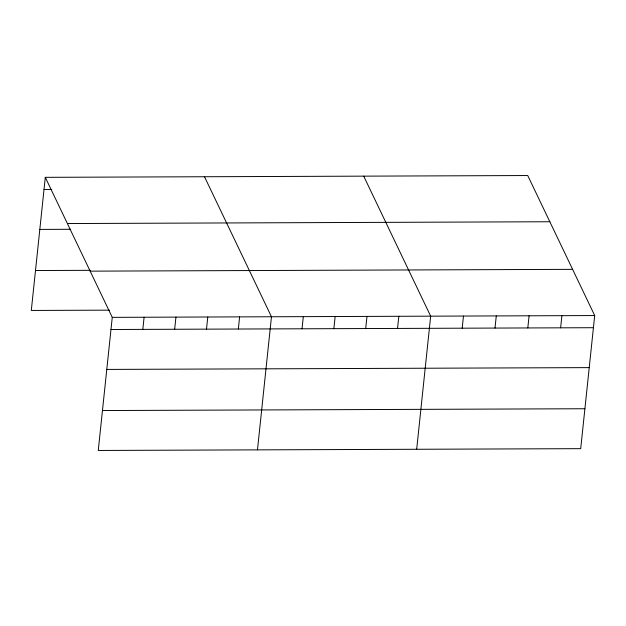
<?xml version="1.0" encoding="UTF-8"?>
<svg xmlns="http://www.w3.org/2000/svg" width="626" height="626" viewBox="0 0 626 626"><rect width="100%" height="100%" fill="white"/><g stroke="black" fill="none" stroke-linecap="round" stroke-linejoin="round"><path stroke-width="0.94" d="M45.291 177.338L112.257 317.359L98.266 450.462L580.709 448.662L594.7 315.551L527.734 175.538L45.291 177.338L31.3 310.449L109.456 310.152M142.822 329.386L144.097 317.241M174.662 329.268L175.937 317.116M206.502 329.143L207.777 316.999M238.342 329.026L239.617 316.881M257.474 449.867L271.465 316.764L204.499 176.743M302.029 328.791L303.305 316.646M333.869 328.673L335.145 316.521M365.709 328.548L366.985 316.404M397.549 328.431L398.825 316.286M416.681 449.272L430.665 316.169L363.706 176.149M462.199 328.188L463.475 316.044M495.002 328.071L496.277 315.919M527.812 327.946L529.087 315.801M560.614 327.821L561.89 315.676M44.016 189.49L51.731 189.459M67.389 223.545L549.831 221.745M39.821 229.406L70.691 229.288M35.494 270.534L90.496 270.322M90.16 271.152L572.602 269.344M112.257 317.359L594.7 315.551M110.974 329.503L593.425 327.703M106.78 369.418L589.23 367.618M102.461 410.546L584.903 408.739"/></g></svg>
